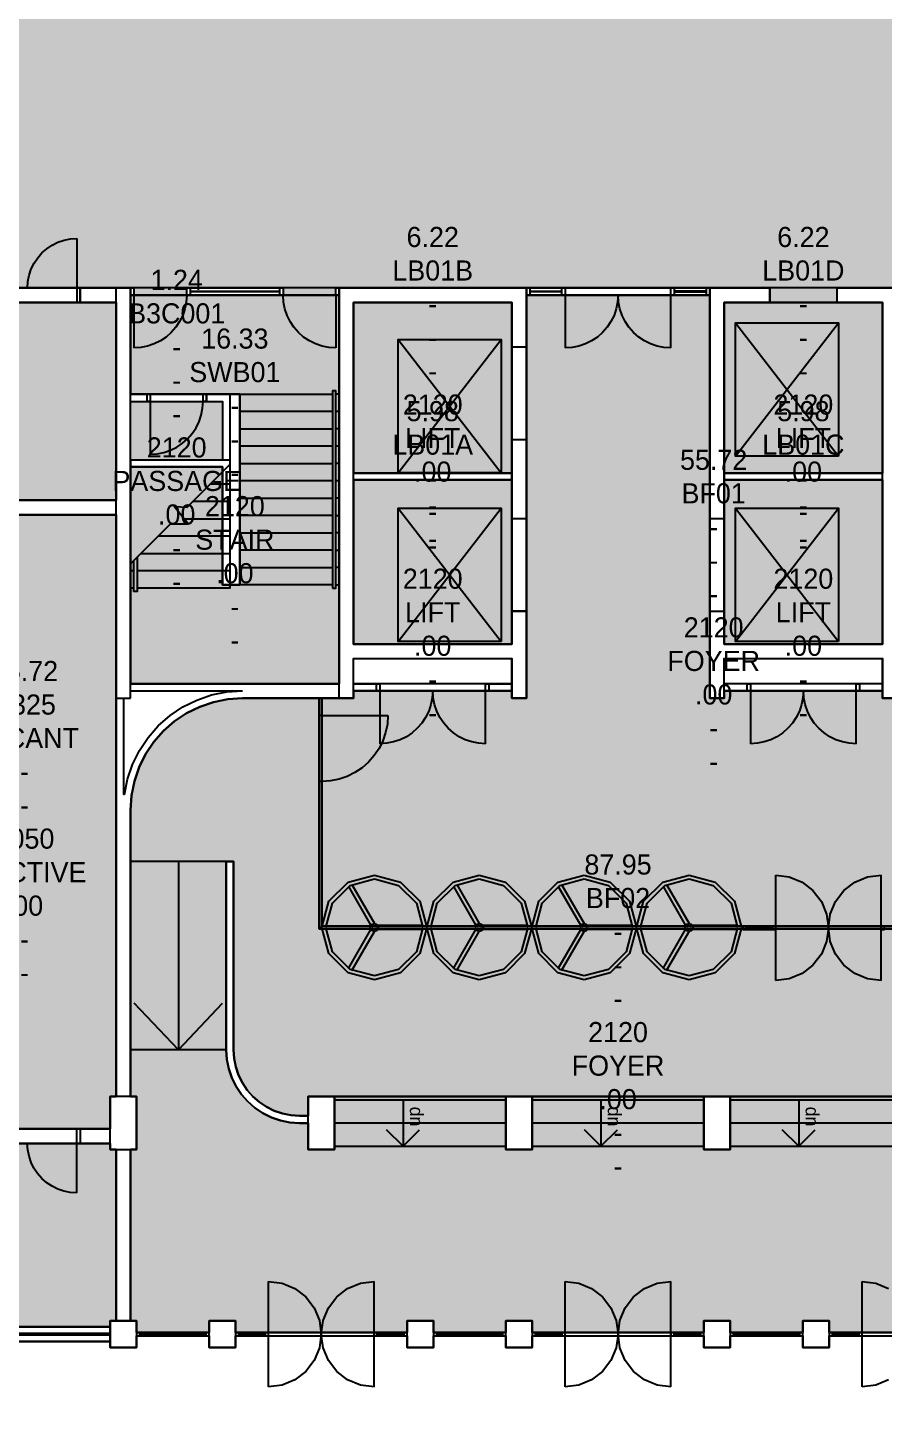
# Model space of a CAD drawing. Extents: x 301721 to 487446, y -38404 to 51035.
# Drawn here: x 357216 to 370196, y -16156 to 4673 of the extents above; entities that cross this region are included whole.
import ezdxf

# ---------------------------------------------------------------- set-up
doc = ezdxf.new("R2010")
doc.units = 0
doc.header["$MEASUREMENT"] = 0
for name, color, linetype in [('BL', 8, 'CONTINUOUS'), ('DR', 8, 'CONTINUOUS'), ('GROS$', 1, 'CONTINUOUS'), ('HL-TMP', 7, 'CONTINUOUS'), ('RM', 4, 'CONTINUOUS'), ('RM$', 5, 'CONTINUOUS'), ('RM$TXT', 5, 'CONTINUOUS'), ('WA', 6, 'CONTINUOUS'), ('WA_EXT', 7, 'CONTINUOUS'), ('WN', 4, 'CONTINUOUS')]:
    doc.layers.add(name, color=color, linetype=linetype)

msp = doc.modelspace()

# ---------------------------------------------------------------- hatches: boundary and pattern name
at = {"layer": 'HL-TMP', "linetype": 'Continuous', "true_color": 0x666666}
h = msp.add_hatch(color=251, dxfattribs=at)
h.paths.add_polyline_path([(370751, -8060), (373561, -8060), (373561, -8220), (373671, -8220), (373671, -9120), (373561, -9120), (373561, -11535), (370751, -11535)], flags=0)
h.paths.add_polyline_path([(355561, -2495), (358561, -2495), (358561, 505), (356416, 505), (355871, 505), (355871, -135), (355781, -135), (355781, -1695), (355561, -1695), (355561, -135), (355471, -135), (355471, 505), (352781, 505), (352781, -2275), (354761, -2275), (354761, -2495), (352781, -2495), (352781, -5495), (352561, -5495), (352561, -2495), (349871, -2495), (349871, -5495), (349691, -5495), (349691, -9025), (355561, -9025), (355561, -5495), (355471, -5495), (355471, -4635), (355561, -4635)], flags=0)
h.paths.add_polyline_path([(352561, 505), (349871, 505), (349871, -2275), (352561, -2275)], flags=0)
h.paths.add_polyline_path([(358561, -2715), (355781, -2715), (355781, -4635), (355871, -4635), (355871, -5495), (355781, -5495), (355781, -11535), (355871, -11535), (355871, -12025), (358471, -12025), (358471, -11535), (358561, -11535)], flags=0)
h.paths.add_polyline_path([(355561, -9245), (349691, -9245), (349691, -11235), (349871, -11235), (349871, -12025), (352471, -12025), (352471, -11535), (352871, -11535), (352871, -12025), (355471, -12025), (355471, -11535), (355561, -11535)], flags=0)
h.paths.add_polyline_path([(358561, -12335), (358471, -12335), (358471, -12245), (355871, -12245), (355871, -12335), (355471, -12335), (355471, -12245), (352871, -12245), (352871, -12335), (352471, -12335), (352471, -12245), (349871, -12245), (349871, -12335), (349671, -12335), (349671, -14935), (349871, -14935), (349871, -15035), (353971, -15035), (353971, -14935), (354371, -14935), (354371, -15025), (355471, -15025), (355471, -14935), (355871, -14935), (355871, -15025), (358471, -15025), (358471, -14935), (358561, -14935)], flags=0)
h.paths.add_polyline_path([(376471, 505), (373781, 505), (373781, -5770), (376503, -5770), (376503, -5495), (376471, -5495)], flags=0)
h.paths.add_polyline_path([(379561, 505), (376871, 505), (376871, -135), (376581, -135), (376581, -4635), (376871, -4635), (376871, -5265), (379561, -5265)], flags=0)
h.paths.add_polyline_path([(379471, -11535), (379561, -11535), (379561, -9105), (378130, -9105), (376871, -9676), (376871, -11535), (376871, -12335), (376781, -12335), (376781, -14935), (376871, -14935), (376871, -15025), (377971, -15025), (377971, -14935), (378371, -14935), (378371, -15025), (379561, -15025), (379561, -12335), (379471, -12335)], flags=0)
h.paths.add_polyline_path([(376561, -12335), (376471, -12335), (376471, -11645), (373871, -11645), (373871, -12335), (373781, -12335), (373781, -14935), (373871, -14935), (373871, -15025), (376471, -15025), (376471, -14935), (376561, -14935)], flags=0)
h.paths.add_polyline_path([(382651, -12335), (382471, -12335), (382471, -11235), (382651, -11235), (382651, -9225), (379781, -9225), (379781, -11535), (379871, -11535), (379871, -12335), (379781, -12335), (379781, -15025), (382471, -15025), (382471, -14935), (382651, -14935)], flags=0)
h.paths.add_polyline_path([(361941, 615), (358781, 615), (358781, -885), (360436, -885), (360436, -3775), (360176, -3775), (360176, -1985), (358781, -1985), (358781, -5275), (361941, -5275)], flags=0)
h.paths.add_polyline_path([(373561, -995), (372166, -995), (372166, -1885), (372056, -1885), (372056, -3825), (371906, -3825), (371906, -885), (372056, -885), (373561, -885), (373561, 615), (370401, 615), (370401, -5275), (373561, -5275)], flags=0)
h.paths.add_polyline_path([(446162, 40565), (446162, 37066), (446363, 37412), (446623, 37262), (446646, 37221), (449971, 37221), (449971, 40565)], flags=0)
h.paths.add_polyline_path([(438501, 31345), (437721, 30565), (437721, 28565), (439971, 28565), (439971, 28752), (440571, 28752), (440571, 28565), (446162, 28565), (446162, 46165), (440371, 46165), (440371, 43834), (440571, 43488), (440571, 43364), (444712, 43364), (444712, 31345)], flags=0)
h.paths.add_polyline_path([(358781, -995), (360176, -995), (360176, -1885), (358781, -1885), (358781, -995)], flags=0)
h.paths.add_polyline_path([(334056, 3698), (334158, 3800), (333357, 4602), (333254, 4499), (333249, 4505), (331921, 4505), (331921, 2775), (333867, 2775), (334629, 2775), (334629, 3415), (334339, 3415)], flags=0)
at = {"layer": 'HL-TMP', "linetype": 'Continuous', "true_color": 0xcc3446}
msp.add_hatch(color=242, dxfattribs=at).paths.add_polyline_path([(397291, 34410), (397291, 38665), (393703, 38665), (393703, 38415), (393703, 38165), (391871, 38165), (391871, 38415), (391871, 38665), (391471, 38665), (391471, 39065), (391571, 39065), (391571, 40765), (340771, 40765), (340771, 39065), (340871, 39065), (340871, 38665), (340471, 38665), (340471, 38415), (340471, 38165), (338640, 38165), (338640, 38415), (338640, 38665), (333371, 38665), (332971, 38665), (332971, 39065), (333071, 39065), (333071, 40765), (331021, 40765), (331021, 40615), (331921, 40615), (331921, 40115), (331021, 40115), (331021, 39115), (331921, 39115), (331921, 38615), (331021, 38615), (331021, 35790), (331021, 34665), (331921, 34665), (331921, 34065), (326921, 34065), (326921, 34445), (324246, 34445), (319971, 34445), (319971, 34065), (319371, 34065), (319371, 34445), (318942, 34445), (316871, 34445), (316871, 10615), (317696, 10615), (317696, 10395), (318596, 10395), (318596, 10615), (319421, 10615), (320321, 10615), (324287, 10615), (331021, 10615), (331921, 10615), (331921, 10565), (332971, 10565), (333371, 10565), (337671, 10565), (340471, 10565), (340871, 10565), (340871, 10165), (340691, 10165), (340691, 7565), (340871, 7565), (340871, 7165), (340691, 7165), (340691, 5885), (341971, 5885), (341971, 6065), (342771, 6065), (342771, 5616), (342882, 5623), (342991, 5645), (343096, 5680), (343196, 5729), (343289, 5791), (343372, 5864), (343445, 5948), (343507, 6040), (343556, 6140), (343592, 6245), (343614, 6354), (343621, 6473), (343621, 6765), (343471, 6765), (343471, 7565), (343621, 7565), (343621, 9457), (343614, 9576), (343592, 9685), (343556, 9790), (343507, 9890), (343445, 9982), (343372, 10066), (343289, 10139), (343196, 10201), (343096, 10250), (342999, 10283), (342771, 10313), (342771, 10565), (343056, 10528), (343192, 10481), (343321, 10418), (343441, 10338), (343549, 10243), (343644, 10135), (343724, 10015), (343788, 9886), (343834, 9750), (343862, 9609), (343871, 9465), (343871, 6465), (343862, 6322), (343834, 6180), (343788, 6044), (343724, 5915), (343644, 5795), (343549, 5687), (343441, 5592), (343321, 5512), (343192, 5449), (343056, 5403), (342915, 5375), (342771, 5365), (342771, 3065), (342771, 2665), (342771, 65), (342771, -1835), (342771, -2935), (342771, -4835), (342771, -5335), (342771, -5385), (342771, -6885), (342771, -6935), (342771, -7435), (342771, -7835), (342771, -10435), (342771, -10835), (342771, -11535), (343471, -11535), (343871, -11535), (343871, -12335), (343871, -12857), (343871, -13607), (343871, -14357), (343871, -14407), (343871, -14878), (343887, -14878), (343887, -14935), (344114, -14935), (344114, -14885), (349214, -14885), (349471, -14935), (349471, -12335), (349471, -11235), (349471, -10885), (349471, -10135), (349471, -10135), (349471, -10135), (349471, -10135), (349471, -9385), (349471, -9335), (349471, -7239), (349471, -6489), (349471, -5739), (349471, -5689), (349471, -5495), (349471, 725), (349871, 725), (350466, 725), (351216, 725), (351216, 725), (351216, 725), (351216, 725), (351966, 725), (352016, 725), (352561, 725), (352781, 725), (353376, 725), (354126, 725), (354876, 725), (354926, 725), (355471, 725), (355871, 725), (356466, 725), (357216, 725), (357407, 725), (357902, 725), (357966, 725), (358016, 725), (358561, 725), (358781, 725), (358831, 725), (358831, 615), (359631, 615), (359631, 725), (359681, 725), (361041, 725), (361091, 725), (361091, 615), (361891, 615), (361891, 725), (361941, 725), (364781, 725), (364831, 725), (365321, 725), (365371, 725), (366971, 725), (367021, 725), (367511, 725), (367561, 725), (368471, 725), (368471, 505), (369491, 505), (369491, 725), (370401, 725), (370451, 725), (370451, 615), (371251, 615), (371251, 725), (371301, 725), (372661, 725), (372711, 725), (372711, 615), (373511, 615), (373511, 725), (373561, 725), (373781, 725), (374326, 725), (374376, 725), (374376, 505), (375876, 505), (375876, 725), (375926, 725), (376471, 725), (376871, 725), (377416, 725), (377466, 725), (377466, 505), (378966, 505), (378966, 725), (379016, 725), (379561, 725), (379781, 725), (380676, 725), (380676, 615), (380726, 615), (380726, 505), (381526, 505), (381526, 615), (381576, 725), (382471, 725), (382871, 725), (382871, -5495), (382871, -7330), (382871, -7775), (382401, -7775), (380901, -7775), (379781, -7775), (379671, -7775), (379671, -7825), (379561, -7825), (379561, -8625), (379671, -8625), (379781, -8675), (379781, -8995), (379781, -9105), (379831, -9105), (379831, -9225), (380631, -9225), (380631, -9215), (380631, -9105), (380681, -8995), (382871, -8995), (382871, -11235), (382871, -12335), (382871, -14935), (382887, -14935), (383114, -14935), (383114, -14885), (388214, -14885), (388471, -14935), (388871, -14935), (388871, -15025), (390281, -15025), (390281, -16435), (390371, -16435), (390371, -16525), (392971, -16525), (392971, -16435), (393371, -16435), (393371, -16525), (395971, -16525), (395971, -16435), (396371, -16435), (396371, -16525), (398971, -16525), (398971, -16435), (399371, -16435), (399371, -16525), (401971, -16525), (401971, -16435), (402371, -16435), (402371, -16525), (404971, -16525), (404971, -16435), (405371, -16435), (405371, -16525), (407971, -16525), (407971, -16435), (408371, -16435), (408371, -16525), (410971, -16525), (410971, -16435), (411371, -16435), (411371, -16525), (413971, -16525), (413971, -16435), (414061, -16435), (414061, -15025), (415471, -15025), (415471, -14935), (415561, -14935), (415561, -12335), (415471, -12335), (415471, -11935), (415561, -4835), (415471, -4835), (415471, -4435), (415561, -4435), (415561, -1835), (415471, -1835), (415471, -1435), (415561, -1435), (415561, 4165), (415471, 4165), (415471, 4565), (415561, 4565), (415561, 10165), (415471, 10165), (415471, 10565), (415561, 10565), (415561, 16165), (415471, 16165), (415471, 16565), (415471, 16840), (415471, 18965), (412561, 18965), (412561, 22115), (412021, 22115), (412021, 22615), (412561, 22615), (412561, 23123), (412561, 28115), (412021, 28115), (412021, 28615), (412511, 28615), (412511, 30565), (412511, 34165), (412321, 34165), (405421, 34165), (400751, 34165), (400751, 28615), (401321, 28615), (401321, 28115), (400421, 28115), (400421, 28310), (396196, 28310), (396146, 28310), (396146, 28420), (395396, 28420), (394646, 28420), (394646, 28310), (394596, 28310), (390371, 28310), (390371, 28165), (389571, 28165), (389571, 28565), (390007, 28565), (390007, 31837), (391471, 31837), (391471, 32182), (391616, 32182), (391616, 34165), (391471, 34165), (391471, 34565), (391871, 34565), (391871, 34275), (394932, 34275), (395121, 34275), (395121, 34565), (395721, 34565), (395721, 34275), (397291, 34275), (397291, 34431)], flags=16)
at = {"layer": 'HL-TMP', "linetype": 'Continuous', "true_color": 0x333333}
h = msp.add_hatch(color=250, dxfattribs=at)
h.paths.add_polyline_path([(340471, 6150), (333221, 6150), (333221, 5182), (333371, 5182), (333537, 4782), (333435, 4680), (334236, 3878), (334339, 3981), (334739, 3815), (334739, 2775), (339104, 2775), (339104, 3815), (339504, 3981), (339607, 3878), (340408, 4680), (340306, 4782), (340471, 5182)], flags=0)
h.paths.add_polyline_path([(373561, -5495), (370181, -5495), (370181, -5385), (367781, -5385), (367781, -5495), (367561, -5495), (367561, 615), (364781, 615), (364781, -4175), (364781, -5495), (364561, -5495), (364561, -5385), (362161, -5385), (362161, -5495), (361681, -5495), (361681, -8950), (370661, -8950), (370661, -7970), (373561, -7970)], flags=0)
h.paths.add_polyline_path([(370661, -8993), (361641, -8993), (361641, -8970), (361641, -5495), (360476, -5495), (360255, -5509), (360038, -5553), (359828, -5624), (359629, -5722), (359445, -5845), (359278, -5991), (359132, -6158), (359008, -6342), (358910, -6541), (358839, -6751), (358796, -6969), (358781, -7190), (358781, -11535), (358871, -11535), (358871, -12335), (358781, -12335), (358781, -14935), (358871, -14935), (358871, -15110), (359971, -15110), (359971, -14935), (360371, -14935), (360371, -15110), (362971, -15110), (362971, -14935), (363371, -14935), (363371, -15110), (364471, -15110), (364471, -14935), (364871, -14935), (364871, -15110), (367471, -15110), (367471, -14935), (367871, -14935), (367871, -15110), (368971, -15110), (368971, -14935), (369371, -14935), (369371, -15110), (371971, -15110), (371971, -14935), (372371, -14935), (372371, -15110), (373471, -15110), (373471, -14935), (373561, -14935), (373561, -12335), (370471, -12335), (370471, -11535), (367871, -11535), (367871, -12335), (367471, -12335), (367471, -11535), (364871, -11535), (364871, -12335), (364471, -12335), (364471, -11535), (361871, -11535), (361871, -12335), (361471, -12335), (361471, -11935), (361341, -11935), (361196, -11925), (361054, -11897), (360917, -11850), (360786, -11786), (360666, -11705), (360556, -11610), (360461, -11501), (360380, -11380), (360316, -11250), (360269, -11112), (360241, -10970), (360231, -10825), (360231, -7970), (360341, -7970), (360341, -10825), (360350, -10955), (360375, -11084), (360418, -11208), (360475, -11325), (360548, -11434), (360634, -11532), (360733, -11618), (360841, -11691), (360959, -11749), (361083, -11791), (361211, -11816), (361341, -11825), (361471, -11825), (361471, -11535), (370471, -11535), (370661, -11535)], flags=0)
h.paths.add_polyline_path([(382651, -5495), (380831, -5495), (379856, -5495), (376613, -5495), (376613, -5880), (373781, -5880), (373781, -6834), (376777, -6834), (376777, -6884), (373781, -6884), (373781, -7970), (376777, -7970), (376777, -8020), (373781, -8020), (373781, -11535), (376761, -11535), (376761, -9605), (378106, -8995), (379561, -8995), (379561, -7775), (379561, -7545), (382651, -7545)], flags=0)
at = {"layer": 'HL-TMP', "linetype": 'Continuous', "true_color": 0xcccccc}
h = msp.add_hatch(color=254, dxfattribs=at)
h.paths.add_polyline_path([(341951, -11535), (342551, -11535), (342551, -10835), (341971, -10835), (341971, -10680), (338760, -10680), (338760, -8156), (338760, -6485), (328521, -6485), (328521, -5785), (331811, -5785), (331811, -4885), (331021, -4885), (331021, -4385), (331811, -4385), (331811, -2385), (331811, -1885), (331021, -1885), (331021, -1385), (331811, -1385), (331811, 4115), (331021, 4115), (331021, 4505), (328028, 4505), (320321, 4505), (320321, 4115), (319641, 4115), (319641, 1684), (319641, -1385), (320321, -1385), (320321, -1885), (319641, -1885), (319641, -4385), (320321, -4385), (320321, -4885), (319641, -4885), (319641, -5785), (322821, -5785), (322821, -6395), (324371, -6395), (324371, -8530), (324371, -13415), (326147, -13415), (327371, -13415), (327371, -16415), (329971, -16415), (330371, -16435), (330371, -12335), (329971, -12335), (329971, -11935), (330371, -11935), (330371, -16415), (332971, -16415), (333371, -16435), (333371, -16415), (335971, -16415), (336371, -16435), (336371, -16415), (338760, -16415), (338760, -14878), (338850, -14878), (338850, -16415), (338971, -16415), (339371, -16435), (339371, -16415), (341951, -16415)], flags=0)
h.paths.add_polyline_path([(364561, -2185), (362161, -2185), (362161, -4675), (364561, -4675), (364561, -4175)], flags=0)
h.paths.add_polyline_path([(364561, 505), (362161, 505), (362161, -2085), (364561, -2085)], flags=0)
h.paths.add_polyline_path([(370181, -2185), (367781, -2185), (367781, -4675), (370181, -4675)], flags=0)
h.paths.add_polyline_path([(370181, 505), (368471, 505), (367781, 505), (367781, -2085), (370181, -2085)], flags=0)

# ---------------------------------------------------------------- linework, layer by layer
at = {"layer": 'BL'}
for p, q in [((367951, 195), (369513, -1826)), ((367951, -1826), (369513, 195)), ((362838, -57), (364400, -2079)), ((362838, -2079), (364400, -57)), ((360436, -885), (361841, -885)), ((361941, -885), (361891, -885)), ((361841, -1148), (360436, -1148)), ((361941, -1148), (361891, -1148)), ((360436, -1410), (361841, -1410)), ((361941, -1410), (361891, -1410)), ((361841, -1673), (360436, -1673)), ((361941, -1673), (361891, -1673)), ((359640, -2597), (360286, -1951)), ((360436, -1936), (361841, -1936)), ((361941, -1936), (361891, -1936)), ((360286, -2248), (359989, -2248)), ((361841, -2198), (360436, -2198)), ((361941, -2198), (361891, -2198)), ((360436, -2461), (361841, -2461)), ((361941, -2461), (361891, -2461)), ((359652, -2850), (359442, -2590)), ((359442, -2590), (359640, -2597)), ((360286, -2511), (359726, -2511)), ((362838, -2615), (364400, -4637)), ((362838, -4637), (364400, -2615)), ((367951, -2615), (369513, -4637)), ((367951, -4637), (369513, -2615)), ((358781, -3456), (359387, -2850)), ((359387, -2850), (359652, -2850)), ((359590, -2774), (360286, -2774)), ((361841, -2724), (360436, -2724)), ((361891, -2724), (361941, -2724)), ((360286, -3037), (359200, -3037)), ((360436, -2987), (361841, -2987)), ((361941, -2987), (361891, -2987)), ((358938, -3299), (360286, -3299)), ((361841, -3249), (360436, -3249)), ((361891, -3249), (361941, -3249)), ((360436, -3512), (361841, -3512)), ((361941, -3512), (361891, -3512)), ((358831, -3562), (358781, -3562)), ((360286, -3562), (358881, -3562)), ((358831, -3825), (358781, -3825)), ((361841, -3775), (360436, -3775)), ((361891, -3775), (361941, -3775)), ((360341, -7970), (358781, -7970)), ((359506, -7970), (359506, -10825)), ((359506, -10825), (358836, -10116)), ((359506, -10825), (360176, -10116)), ((360231, -10825), (358781, -10825)), ((361871, -11585), (364471, -11585)), ((362911, -11599), (362911, -12287)), ((364871, -11585), (367471, -11585)), ((365911, -11599), (365911, -12287)), ((367871, -11585), (370471, -11585)), ((368911, -11599), (368911, -12287)), ((364471, -11935), (361871, -11935)), ((362911, -12287), (362661, -12037)), ((362911, -12287), (363161, -12037)), ((367471, -11935), (364871, -11935)), ((365911, -12287), (365661, -12037)), ((365911, -12287), (366161, -12037)), ((370471, -11935), (367871, -11935)), ((368911, -12287), (368661, -12037)), ((368911, -12287), (369161, -12037)), ((361871, -12285), (364471, -12285)), ((364871, -12285), (367471, -12285)), ((367871, -12285), (370471, -12285))]:
    msp.add_line(p, q, dxfattribs=at)
for points in [[(369513, -1826), (367951, -1826), (367951, 195), (369513, 195), (369513, -1826)], [(364400, -2079), (362838, -2079), (362838, -57), (364400, -57), (364400, -2079)], [(360286, -3775), (360436, -3775), (360436, -885), (360286, -885), (360286, -3775)], [(361841, -3825), (361891, -3825), (361891, -835), (361841, -835), (361841, -3825)], [(364400, -4637), (362838, -4637), (362838, -2615), (364400, -2615), (364400, -4637)], [(369513, -4637), (367951, -4637), (367951, -2615), (369513, -2615), (369513, -4637)], [(358881, -3356), (358881, -3875), (358831, -3875), (358831, -3406)], [(360286, -3775), (360286, -3825), (358881, -3825)]]:
    msp.add_lwpolyline(points, dxfattribs=at)
at = {"layer": 'DR'}
for p, q in [((357772, 1450), (357868, 1469)), ((357868, 1469), (357966, 1475)), ((357966, 1475), (357966, 725)), ((357371, 1182), (357436, 1255)), ((357436, 1255), (357510, 1320)), ((357510, 1320), (357591, 1375)), ((357591, 1375), (357679, 1418)), ((357679, 1418), (357772, 1450)), ((357273, 1012), (357317, 1100)), ((357317, 1100), (357371, 1182)), ((357223, 823), (357242, 919)), ((357242, 919), (357273, 1012)), ((357216, 725), (357223, 823)), ((361041, 615), (361041, 670)), ((358831, 615), (358831, -185)), ((359625, 511), (359604, 408)), ((359631, 615), (359625, 511)), ((361098, 511), (361091, 615)), ((361119, 408), (361098, 511)), ((361891, 615), (361891, -185)), ((365371, 615), (365371, -185)), ((366165, 511), (366144, 408)), ((366171, 615), (366165, 511)), ((366178, 511), (366171, 615)), ((366199, 408), (366178, 511)), ((366971, -185), (366971, 615)), ((359524, 215), (359466, 128)), ((359570, 309), (359524, 215)), ((359604, 408), (359570, 309)), ((361152, 309), (361119, 408)), ((361199, 215), (361152, 309)), ((361257, 128), (361199, 215)), ((366064, 215), (366006, 128)), ((366110, 309), (366064, 215)), ((366144, 408), (366110, 309)), ((366232, 309), (366199, 408)), ((366279, 215), (366232, 309)), ((366337, 128), (366279, 215)), ((359397, 49), (359318, -20)), ((359466, 128), (359397, 49)), ((361326, 49), (361257, 128)), ((361404, -20), (361326, 49)), ((365937, 49), (365858, -20)), ((366006, 128), (365937, 49)), ((366406, 49), (366337, 128)), ((366484, -20), (366406, 49)), ((358936, -178), (358831, -185)), ((359038, -158), (358936, -178)), ((359138, -124), (359038, -158)), ((359231, -78), (359138, -124)), ((359318, -20), (359231, -78)), ((361491, -78), (361404, -20)), ((361585, -124), (361491, -78)), ((361684, -158), (361585, -124)), ((361787, -178), (361684, -158)), ((361891, -185), (361787, -178)), ((365476, -178), (365371, -185)), ((365578, -158), (365476, -178)), ((365678, -124), (365578, -158)), ((365771, -78), (365678, -124)), ((365858, -20), (365771, -78)), ((366571, -78), (366484, -20)), ((366665, -124), (366571, -78)), ((366764, -158), (366665, -124)), ((366867, -178), (366764, -158)), ((366971, -185), (366867, -178)), ((359079, -995), (359079, -1795)), ((359872, -1099), (359879, -995)), ((359818, -1301), (359852, -1202)), ((359852, -1202), (359872, -1099)), ((359714, -1482), (359772, -1395)), ((359772, -1395), (359818, -1301)), ((359479, -1688), (359566, -1630)), ((359566, -1630), (359645, -1561)), ((359645, -1561), (359714, -1482)), ((359079, -1795), (359183, -1788)), ((359183, -1788), (359286, -1768)), ((359286, -1768), (359385, -1734)), ((359385, -1734), (359479, -1688)), ((362561, -5385), (362561, -6185)), ((363361, -5385), (363355, -5489)), ((363368, -5489), (363361, -5385)), ((364161, -6185), (364161, -5385)), ((368181, -5385), (368181, -6185)), ((368981, -5385), (368975, -5489)), ((368988, -5489), (368981, -5385)), ((369781, -6185), (369781, -5385)), ((363334, -5592), (363300, -5691)), ((363355, -5489), (363334, -5592)), ((363389, -5592), (363368, -5489)), ((363422, -5691), (363389, -5592)), ((368954, -5592), (368920, -5691)), ((368975, -5489), (368954, -5592)), ((369009, -5592), (368988, -5489)), ((369042, -5691), (369009, -5592)), ((361681, -5757), (362681, -5757)), ((362681, -5757), (362673, -5887)), ((363254, -5785), (363196, -5872)), ((363300, -5691), (363254, -5785)), ((363469, -5785), (363422, -5691)), ((363527, -5872), (363469, -5785)), ((368874, -5785), (368816, -5872)), ((368920, -5691), (368874, -5785)), ((369089, -5785), (369042, -5691)), ((369147, -5872), (369089, -5785)), ((362647, -6015), (362605, -6139)), ((362673, -5887), (362647, -6015)), ((363048, -6020), (362961, -6078)), ((363127, -5951), (363048, -6020)), ((363196, -5872), (363127, -5951)), ((363596, -5951), (363527, -5872)), ((363674, -6020), (363596, -5951)), ((363761, -6078), (363674, -6020)), ((368668, -6020), (368581, -6078)), ((368747, -5951), (368668, -6020)), ((368816, -5872), (368747, -5951)), ((369216, -5951), (369147, -5872)), ((369294, -6020), (369216, -5951)), ((369381, -6078), (369294, -6020)), ((362605, -6139), (362547, -6257)), ((362666, -6178), (362561, -6185)), ((362768, -6158), (362666, -6178)), ((362868, -6124), (362768, -6158)), ((362961, -6078), (362868, -6124)), ((363855, -6124), (363761, -6078)), ((363954, -6158), (363855, -6124)), ((364057, -6178), (363954, -6158)), ((364161, -6185), (364057, -6178)), ((368286, -6178), (368181, -6185)), ((368388, -6158), (368286, -6178)), ((368488, -6124), (368388, -6158)), ((368581, -6078), (368488, -6124)), ((369475, -6124), (369381, -6078)), ((369574, -6158), (369475, -6124)), ((369677, -6178), (369574, -6158)), ((369781, -6185), (369677, -6178)), ((362475, -6365), (362388, -6464)), ((362547, -6257), (362475, -6365)), ((362181, -6623), (362064, -6680)), ((362290, -6550), (362181, -6623)), ((362388, -6464), (362290, -6550)), ((361812, -6748), (361681, -6757)), ((361940, -6722), (361812, -6748)), ((362064, -6680), (361940, -6722)), ((361788, -8572), (362079, -8281)), ((362079, -8281), (362476, -8175)), ((362109, -8333), (362476, -8235)), ((362135, -8319), (362476, -8910)), ((362476, -8175), (362874, -8281)), ((362476, -8235), (362844, -8333)), ((362874, -8281), (363165, -8572)), ((363378, -8572), (363669, -8281)), ((363669, -8281), (364067, -8175)), ((363699, -8333), (364067, -8235)), ((363725, -8319), (364067, -8910)), ((364067, -8175), (364464, -8281)), ((364067, -8235), (364434, -8333)), ((364464, -8281), (364755, -8572)), ((364968, -8572), (365259, -8281)), ((365259, -8281), (365657, -8175)), ((365289, -8333), (365657, -8235)), ((365316, -8319), (365657, -8910)), ((365657, -8175), (366054, -8281)), ((365657, -8235), (366024, -8333)), ((366054, -8281), (366345, -8572)), ((366559, -8572), (366850, -8281)), ((366850, -8281), (367247, -8175)), ((366880, -8333), (367247, -8235)), ((366906, -8319), (367247, -8910)), ((367247, -8175), (367645, -8281)), ((367247, -8235), (367615, -8333)), ((367645, -8281), (367936, -8572)), ((368561, -9775), (368561, -8175)), ((368561, -8175), (368768, -8202)), ((368768, -8202), (368961, -8282)), ((368961, -8282), (369127, -8409)), ((369596, -8409), (369761, -8282)), ((369761, -8282), (369954, -8202)), ((369954, -8202), (370161, -8175)), ((370161, -9775), (370161, -8175)), ((361840, -8602), (362109, -8333)), ((362083, -8349), (362425, -8940)), ((362844, -8333), (363113, -8602)), ((363430, -8602), (363699, -8333)), ((363674, -8349), (364015, -8940)), ((364434, -8333), (364703, -8602)), ((365020, -8602), (365289, -8333)), ((365264, -8349), (365605, -8940)), ((366024, -8333), (366293, -8602)), ((366611, -8602), (366880, -8333)), ((366854, -8349), (367195, -8940)), ((367615, -8333), (367884, -8602)), ((369127, -8409), (369254, -8575)), ((369469, -8575), (369596, -8409)), ((361681, -8970), (361788, -8572)), ((361741, -8970), (361840, -8602)), ((363113, -8602), (363211, -8970)), ((363165, -8572), (363272, -8970)), ((363272, -8970), (363378, -8572)), ((363332, -8970), (363430, -8602)), ((364703, -8602), (364802, -8970)), ((364755, -8572), (364862, -8970)), ((364862, -8970), (364968, -8572)), ((364922, -8970), (365020, -8602)), ((366293, -8602), (366392, -8970)), ((366345, -8572), (366452, -8970)), ((366452, -8970), (366559, -8572)), ((366512, -8970), (366611, -8602)), ((367884, -8602), (367982, -8970)), ((367936, -8572), (368042, -8970)), ((369254, -8575), (369334, -8768)), ((369389, -8768), (369469, -8575)), ((362416, -8970), (362425, -8940)), ((362425, -8940), (362446, -8918)), ((362442, -8970), (362446, -8953)), ((362446, -8918), (362476, -8910)), ((362446, -8953), (362459, -8940)), ((362459, -8940), (362476, -8935)), ((362476, -8910), (362506, -8918)), ((362476, -8935), (362494, -8940)), ((362494, -8940), (362506, -8953)), ((362506, -8918), (362528, -8940)), ((362506, -8953), (362511, -8970)), ((363211, -8940), (362528, -8940)), ((362528, -8940), (362536, -8970)), ((364007, -8970), (364015, -8940)), ((364015, -8940), (364037, -8918)), ((364032, -8970), (364037, -8953)), ((364037, -8918), (364067, -8910)), ((364037, -8953), (364049, -8940)), ((364049, -8940), (364067, -8935)), ((364067, -8910), (364097, -8918)), ((364067, -8935), (364084, -8940)), ((364084, -8940), (364097, -8953)), ((364097, -8918), (364119, -8940)), ((364097, -8953), (364101, -8970)), ((364801, -8940), (364119, -8940)), ((364119, -8940), (364127, -8970)), ((365597, -8970), (365605, -8940)), ((365605, -8940), (365627, -8918)), ((365622, -8970), (365627, -8953)), ((365627, -8918), (365657, -8910)), ((365627, -8953), (365640, -8940)), ((365640, -8940), (365657, -8935)), ((365657, -8910), (365687, -8918)), ((365657, -8935), (365674, -8940)), ((365674, -8940), (365687, -8953)), ((365687, -8918), (365709, -8940)), ((365687, -8953), (365692, -8970)), ((366391, -8940), (365709, -8940)), ((365709, -8940), (365717, -8970)), ((367187, -8970), (367195, -8940)), ((367195, -8940), (367217, -8918)), ((367212, -8970), (367217, -8953)), ((367217, -8918), (367247, -8910)), ((367217, -8953), (367230, -8940)), ((367230, -8940), (367247, -8935)), ((367247, -8910), (367277, -8918)), ((367247, -8935), (367264, -8940)), ((367264, -8940), (367277, -8953)), ((367277, -8918), (367299, -8940)), ((367277, -8953), (367282, -8970)), ((367981, -8940), (367299, -8940)), ((367299, -8940), (367307, -8970)), ((368511, -8950), (368111, -8950)), ((369334, -8768), (369361, -8975)), ((369361, -8975), (369389, -8768)), ((361788, -9367), (361681, -8970)), ((361840, -9337), (361741, -8970)), ((362083, -9591), (362425, -9000)), ((362135, -9621), (362476, -9030)), ((362425, -9000), (362416, -8970)), ((362446, -9022), (362425, -9000)), ((362446, -8987), (362442, -8970)), ((362459, -9000), (362446, -8987)), ((362476, -9030), (362446, -9022)), ((362476, -9005), (362459, -9000)), ((362494, -9000), (362476, -9005)), ((362506, -9022), (362476, -9030)), ((362506, -8987), (362494, -9000)), ((362511, -8970), (362506, -8987)), ((362528, -9000), (362506, -9022)), ((362511, -8970), (362511, -8970)), ((362536, -8970), (362528, -9000)), ((363211, -9000), (362528, -9000)), ((362536, -8970), (362536, -8970)), ((363211, -8970), (363113, -9337)), ((363272, -8970), (363165, -9367)), ((363211, -8970), (363211, -8970)), ((363378, -9367), (363272, -8970)), ((363272, -8970), (363272, -8970)), ((363430, -9337), (363332, -8970)), ((363674, -9591), (364015, -9000)), ((363725, -9621), (364067, -9030)), ((364015, -9000), (364007, -8970)), ((364037, -9022), (364015, -9000)), ((364037, -8987), (364032, -8970)), ((364049, -9000), (364037, -8987)), ((364067, -9030), (364037, -9022)), ((364067, -9005), (364049, -9000)), ((364084, -9000), (364067, -9005)), ((364097, -9022), (364067, -9030)), ((364097, -8987), (364084, -9000)), ((364101, -8970), (364097, -8987)), ((364119, -9000), (364097, -9022)), ((364101, -8970), (364101, -8970)), ((364127, -8970), (364119, -9000)), ((364801, -9000), (364119, -9000)), ((364127, -8970), (364127, -8970)), ((364802, -8970), (364703, -9337)), ((364862, -8970), (364755, -9367)), ((364802, -8970), (364802, -8970)), ((364968, -9367), (364862, -8970)), ((364862, -8970), (364862, -8970)), ((365020, -9337), (364922, -8970)), ((365264, -9591), (365605, -9000)), ((365316, -9621), (365657, -9030)), ((365605, -9000), (365597, -8970)), ((365627, -9022), (365605, -9000)), ((365627, -8987), (365622, -8970)), ((365640, -9000), (365627, -8987)), ((365657, -9030), (365627, -9022)), ((365657, -9005), (365640, -9000)), ((365674, -9000), (365657, -9005)), ((365687, -9022), (365657, -9030)), ((365687, -8987), (365674, -9000)), ((365692, -8970), (365687, -8987)), ((365709, -9000), (365687, -9022)), ((365692, -8970), (365692, -8970)), ((365717, -8970), (365709, -9000)), ((366391, -9000), (365709, -9000)), ((365717, -8970), (365717, -8970)), ((366392, -8970), (366293, -9337)), ((366452, -8970), (366345, -9367)), ((366392, -8970), (366392, -8970)), ((366559, -9367), (366452, -8970)), ((366452, -8970), (366452, -8970)), ((366611, -9337), (366512, -8970)), ((366854, -9591), (367195, -9000)), ((366906, -9621), (367247, -9030)), ((367195, -9000), (367187, -8970)), ((367217, -9022), (367195, -9000)), ((367217, -8987), (367212, -8970)), ((367230, -9000), (367217, -8987)), ((367247, -9030), (367217, -9022)), ((367247, -9005), (367230, -9000)), ((367264, -9000), (367247, -9005)), ((367277, -9022), (367247, -9030)), ((367277, -8987), (367264, -9000)), ((367282, -8970), (367277, -8987)), ((367299, -9000), (367277, -9022)), ((367282, -8970), (367282, -8970)), ((367307, -8970), (367299, -9000)), ((367981, -9000), (367299, -9000)), ((367307, -8970), (367307, -8970)), ((367982, -8970), (367884, -9337)), ((368042, -8970), (367936, -9367)), ((367982, -8970), (367982, -8970)), ((368042, -8970), (368042, -8970)), ((368511, -8970), (368111, -8970)), ((368111, -8980), (368511, -8980)), ((368111, -9000), (368511, -9000)), ((369361, -8975), (369334, -9182)), ((369389, -9182), (369361, -8975)), ((362079, -9658), (361788, -9367)), ((362109, -9606), (361840, -9337)), ((363113, -9337), (362844, -9606)), ((363165, -9367), (362874, -9658)), ((363669, -9658), (363378, -9367)), ((363699, -9606), (363430, -9337)), ((364703, -9337), (364434, -9606)), ((364755, -9367), (364464, -9658)), ((365259, -9658), (364968, -9367)), ((365289, -9606), (365020, -9337)), ((366293, -9337), (366024, -9606)), ((366345, -9367), (366054, -9658)), ((366850, -9658), (366559, -9367)), ((366880, -9606), (366611, -9337)), ((367884, -9337), (367615, -9606)), ((367936, -9367), (367645, -9658)), ((369334, -9182), (369254, -9375)), ((369469, -9375), (369389, -9182)), ((369127, -9541), (368961, -9668)), ((369254, -9375), (369127, -9541)), ((369596, -9541), (369469, -9375)), ((369761, -9668), (369596, -9541)), ((362476, -9765), (362079, -9658)), ((362476, -9705), (362109, -9606)), ((362844, -9606), (362476, -9705)), ((362874, -9658), (362476, -9765)), ((364067, -9765), (363669, -9658)), ((364067, -9705), (363699, -9606)), ((364434, -9606), (364067, -9705)), ((364464, -9658), (364067, -9765)), ((365657, -9765), (365259, -9658)), ((365657, -9705), (365289, -9606)), ((366024, -9606), (365657, -9705)), ((366054, -9658), (365657, -9765)), ((367247, -9765), (366850, -9658)), ((367247, -9705), (366880, -9606)), ((367615, -9606), (367247, -9705)), ((367645, -9658), (367247, -9765)), ((368768, -9748), (368561, -9775)), ((368961, -9668), (368768, -9748)), ((369954, -9748), (369761, -9668)), ((370161, -9775), (369954, -9748)), ((357221, -12343), (357214, -12245)), ((357964, -12995), (357964, -12245)), ((357240, -12439), (357221, -12343)), ((357271, -12532), (357240, -12439)), ((357315, -12620), (357271, -12532)), ((357369, -12701), (357315, -12620)), ((357434, -12775), (357369, -12701)), ((357508, -12840), (357434, -12775)), ((357589, -12894), (357508, -12840)), ((357677, -12938), (357589, -12894)), ((357770, -12969), (357677, -12938)), ((357866, -12988), (357770, -12969)), ((357964, -12995), (357866, -12988)), ((360871, -15935), (360871, -14335)), ((360871, -14335), (361078, -14362)), ((361078, -14362), (361271, -14442)), ((362071, -14442), (362264, -14362)), ((362264, -14362), (362471, -14335)), ((362471, -15935), (362471, -14335)), ((365371, -15935), (365371, -14335)), ((365371, -14335), (365578, -14362)), ((365578, -14362), (365771, -14442)), ((366571, -14442), (366764, -14362)), ((366764, -14362), (366971, -14335)), ((366971, -15935), (366971, -14335)), ((369871, -15935), (369871, -14335)), ((369871, -14335), (370078, -14362)), ((370078, -14362), (370271, -14442)), ((361271, -14442), (361437, -14569)), ((361437, -14569), (361564, -14735)), ((361779, -14735), (361906, -14569)), ((361906, -14569), (362071, -14442)), ((365771, -14442), (365937, -14569)), ((365937, -14569), (366064, -14735)), ((366279, -14735), (366406, -14569)), ((366406, -14569), (366571, -14442)), ((361564, -14735), (361644, -14928)), ((361699, -14928), (361779, -14735)), ((366064, -14735), (366144, -14928)), ((366199, -14928), (366279, -14735)), ((361644, -14928), (361671, -15135)), ((361671, -15135), (361699, -14928)), ((366144, -14928), (366171, -15135)), ((366171, -15135), (366199, -14928)), ((361671, -15135), (361644, -15342)), ((361699, -15342), (361671, -15135)), ((366171, -15135), (366144, -15342)), ((366199, -15342), (366171, -15135)), ((361644, -15342), (361564, -15535)), ((361779, -15535), (361699, -15342)), ((366144, -15342), (366064, -15535)), ((366279, -15535), (366199, -15342)), ((361564, -15535), (361437, -15701)), ((361906, -15701), (361779, -15535)), ((366064, -15535), (365937, -15701)), ((366406, -15701), (366279, -15535)), ((361271, -15828), (361078, -15908)), ((361437, -15701), (361271, -15828)), ((362071, -15828), (361906, -15701)), ((362264, -15908), (362071, -15828)), ((365771, -15828), (365578, -15908)), ((365937, -15701), (365771, -15828)), ((366571, -15828), (366406, -15701)), ((366764, -15908), (366571, -15828)), ((370271, -15828), (370078, -15908)), ((361078, -15908), (360871, -15935)), ((362471, -15935), (362264, -15908)), ((365578, -15908), (365371, -15935)), ((366971, -15935), (366764, -15908)), ((370078, -15908), (369871, -15935))]:
    msp.add_line(p, q, dxfattribs=at)
for points in [[(358016, 505), (358016, 725), (357966, 725), (357966, 505), (358016, 505)], [(358781, 615), (358781, 725), (358831, 725), (358831, 615), (358781, 615)], [(359631, 615), (359631, 725), (359681, 725), (359681, 615), (359631, 615)], [(361041, 615), (361041, 725), (361091, 725), (361091, 615), (361041, 615)], [(361891, 615), (361891, 725), (361941, 725), (361941, 615), (361891, 615)], [(364831, 725), (364831, 615), (364781, 615), (364781, 725), (364831, 725)], [(365371, 725), (365371, 615), (365321, 615), (365321, 725), (365371, 725)], [(367021, 725), (367021, 615), (366971, 615), (366971, 725), (367021, 725)], [(367561, 725), (367561, 615), (367511, 615), (367511, 725), (367561, 725)], [(359029, -885), (359079, -885), (359079, -995), (359029, -995), (359029, -885)], [(359879, -885), (359929, -885), (359929, -995), (359879, -995), (359879, -885)], [(362561, -5275), (362561, -5385), (362511, -5385), (362511, -5275), (362561, -5275)], [(364211, -5275), (364211, -5385), (364161, -5385), (364161, -5275), (364211, -5275)], [(368181, -5275), (368181, -5385), (368131, -5385), (368131, -5275), (368181, -5275)], [(369831, -5275), (369831, -5385), (369781, -5385), (369781, -5275), (369831, -5275)], [(368111, -9000), (368111, -8950), (368061, -8950), (368061, -9000), (368111, -9000)], [(368561, -9000), (368561, -8950), (368511, -8950), (368511, -9000), (368561, -9000)], [(370211, -9000), (370211, -8950), (370161, -8950), (370161, -9000), (370211, -9000)], [(358014, -12025), (358014, -12245), (357964, -12245), (357964, -12025), (358014, -12025)]]:
    msp.add_lwpolyline(points, dxfattribs=at)
at = {"layer": 'GROS$', "linetype": 'Continuous', "flags": 128}
for points in [[(371971, -15110), (369371, -15110), (369371, -14935), (368971, -14935), (368971, -15110), (367871, -15110), (367871, -14935), (367471, -14935), (367471, -15110), (364871, -15110), (364871, -14935), (364471, -14935), (364471, -15110), (363371, -15110), (363371, -14935), (362971, -14935), (362971, -15110), (360371, -15110), (360371, -14935), (359971, -14935), (359971, -15110), (358871, -15110), (358871, -14935), (358781, -14935), (358781, -12335), (358871, -12335), (358871, -11535), (358781, -11535), (358781, -7190), (358796, -6969), (358839, -6751), (358910, -6541), (359008, -6342), (359132, -6158), (359278, -5991), (359445, -5845), (359629, -5722), (359828, -5624), (360038, -5553), (360255, -5509), (360476, -5495), (361641, -5495), (361681, -5495), (362161, -5495), (362161, -5385), (364561, -5385), (364561, -5275), (362161, -5275), (362161, -4895), (364561, -4895), (364561, -5275), (364561, -5495), (364781, -5495), (364781, -4175), (364561, -4175), (364561, -4675), (362161, -4675), (362161, -2185), (364561, -2185), (364561, -2085), (362161, -2085), (362161, 505), (364561, 505), (364561, -4175), (364781, -4175), (364781, 615), (364781, 725), (358781, 725), (358781, 615), (361941, 615), (361941, -5275), (358781, -5275), (358781, -995), (360176, -995), (360176, -1885), (358781, -1885), (358781, -1985), (360176, -1985), (360176, -3775), (360436, -3775), (360436, -885), (358781, -885), (358781, 615), (358781, 725), (358289, 725), (356416, 725)], [(370401, 725), (368471, 725), (368471, 505), (370181, 505), (370181, -2085), (367781, -2085), (367781, -2185), (370181, -2185), (370181, -4675), (367781, -4675), (367781, -2185), (367781, -2085), (367781, 505), (368471, 505), (368471, 725), (364781, 725), (364781, 615), (367561, 615), (367561, -5495), (367781, -5495), (367781, -5385), (370181, -5385), (370181, -5275), (367781, -5275), (367781, -4895), (370181, -4895), (370181, -5495), (373561, -5495)], [(356416, 505), (358561, 505), (358561, -2495), (355561, -2495)], [(355781, -2715), (358561, -2715), (358561, -11535), (358471, -11535), (358471, -12025), (355871, -12025)], [(370661, -8950), (361681, -8950), (361681, -5495), (361641, -5495), (361641, -8970), (361641, -8993), (370661, -8993)], [(370471, -11535), (361471, -11535), (361471, -11825), (361341, -11825), (361211, -11816), (361083, -11791), (360959, -11749), (360841, -11691), (360733, -11618), (360634, -11532), (360548, -11434), (360475, -11325), (360418, -11208), (360375, -11084), (360350, -10955), (360341, -10825), (360341, -7970), (360231, -7970), (360231, -10825), (360241, -10970), (360269, -11112), (360316, -11250), (360380, -11380), (360461, -11501), (360556, -11610), (360666, -11705), (360786, -11786), (360917, -11850), (361054, -11897), (361196, -11925), (361341, -11935), (361471, -11935), (361471, -12335), (361871, -12335), (361871, -11535), (364471, -11535), (364471, -12335), (364871, -12335), (364871, -11535), (367471, -11535), (367471, -12335), (367871, -12335), (367871, -11535), (370471, -11535)], [(355871, -12245), (358471, -12245), (358471, -12335), (358561, -12335), (358561, -14935), (358471, -14935), (358471, -15025), (355871, -15025)], [(355871, -15245), (358471, -15245), (358471, -15335), (358871, -15335), (358871, -15160), (359971, -15160), (359971, -15335), (360371, -15335), (360371, -15160), (362971, -15160), (362971, -15335), (363371, -15335), (363371, -15160), (364471, -15160), (364471, -15335), (364871, -15335), (364871, -15160), (367471, -15160), (367471, -15335), (367871, -15335), (367871, -15160), (368971, -15160), (368971, -15335), (369371, -15335), (369371, -15160), (371971, -15160)]]:
    msp.add_lwpolyline(points, dxfattribs=at)
at = {"layer": 'RM', "linetype": 'Continuous'}
msp.add_line((365371, 725), (366971, 725), dxfattribs=at)
at = {"layer": 'RM$', "linetype": 'Continuous', "flags": 128}
for points in [[(356466, 725), (357216, 725), (357216, 725), (357216, 725), (357216, 725), (357216, 725), (357216, 725), (357216, 725), (357216, 725), (357216, 725), (357216, 725), (357216, 725), (357216, 725), (357216, 725), (357216, 725), (357216, 725), (357407, 725), (357407, 725), (357407, 725), (357902, 725), (357902, 725), (357902, 725), (357902, 725), (357966, 725), (357966, 725), (358016, 725), (358561, 725), (358781, 725), (358831, 725), (358831, 615), (359631, 615), (359631, 725), (359681, 725), (361041, 725), (361091, 725), (361091, 615), (361891, 615), (361891, 725), (361941, 725), (364781, 725), (364831, 725), (365321, 725), (365371, 725), (366971, 725), (367021, 725), (367511, 725), (367561, 725), (368471, 725), (368471, 505), (369491, 505), (369491, 725), (370401, 725)], [(355561, -2495), (358561, -2495), (358561, 505), (356416, 505)], [(370661, -8993), (361641, -8993), (361641, -8970), (361641, -5495), (360476, -5495), (360255, -5509), (360038, -5553), (359828, -5624), (359629, -5722), (359445, -5845), (359278, -5991), (359132, -6158), (359008, -6342), (358910, -6541), (358839, -6751), (358796, -6969), (358781, -7190), (358781, -11535), (358871, -11535), (358871, -12335), (358781, -12335), (358781, -14935), (358871, -14935), (358871, -15110), (359971, -15110), (359971, -14935), (360371, -14935), (360371, -15110), (362971, -15110), (362971, -14935), (363371, -14935), (363371, -15110), (364471, -15110), (364471, -14935), (364871, -14935), (364871, -15110), (367471, -15110), (367471, -14935), (367871, -14935), (367871, -15110), (368971, -15110), (368971, -14935), (369371, -14935), (369371, -15110), (371971, -15110)], [(370471, -11535), (367871, -11535), (367871, -12335), (367471, -12335), (367471, -11535), (364871, -11535), (364871, -12335), (364471, -12335), (364471, -11535), (361871, -11535), (361871, -12335), (361471, -12335), (361471, -11935), (361341, -11935), (361196, -11925), (361054, -11897), (360917, -11850), (360786, -11786), (360666, -11705), (360556, -11610), (360461, -11501), (360380, -11380), (360316, -11250), (360269, -11112), (360241, -10970), (360231, -10825), (360231, -7970), (360341, -7970), (360341, -10825), (360350, -10955), (360375, -11084), (360418, -11208), (360475, -11325), (360548, -11434), (360634, -11532), (360733, -11618), (360841, -11691), (360959, -11749), (361083, -11791), (361211, -11816), (361341, -11825), (361471, -11825), (361471, -11535), (370471, -11535)], [(355871, -15025), (358471, -15025), (358471, -14935), (358561, -14935), (358561, -12335), (358471, -12335), (358471, -12245), (355871, -12245)]]:
    msp.add_lwpolyline(points, dxfattribs=at)
for points in [[(361941, 615), (358781, 615), (358781, -885), (360436, -885), (360436, -3775), (360176, -3775), (360176, -1985), (358781, -1985), (358781, -5275), (361941, -5275)], [(373561, -5495), (370181, -5495), (370181, -5385), (367781, -5385), (367781, -5495), (367561, -5495), (367561, 615), (364781, 615), (364781, -4175), (364781, -5495), (364561, -5495), (364561, -5385), (362161, -5385), (362161, -5495), (361681, -5495), (361681, -8950), (370661, -8950), (370661, -7970), (373561, -7970)], [(364561, 505), (362161, 505), (362161, -2085), (364561, -2085)], [(370181, 505), (368471, 505), (367781, 505), (367781, -2085), (370181, -2085)], [(358781, -995), (360176, -995), (360176, -1885), (358781, -1885), (358781, -995)], [(364561, -2185), (362161, -2185), (362161, -4675), (364561, -4675), (364561, -4175)], [(370181, -2185), (367781, -2185), (367781, -4675), (370181, -4675)], [(358561, -2715), (355781, -2715), (355781, -4635), (355871, -4635), (355871, -5495), (355781, -5495), (355781, -11535), (355871, -11535), (355871, -12025), (358471, -12025), (358471, -11535), (358561, -11535)]]:
    msp.add_lwpolyline(points, close=True, dxfattribs=at)
at = {"layer": 'WA', "linetype": 'Continuous'}
msp.add_line((358687, -6954), (358733, -6723), dxfattribs=at)
at = {"layer": 'WA_EXT'}
for p, q in [((358016, 725), (358016, 505)), ((358016, 725), (358561, 725)), ((358561, -5495), (358561, 725)), ((358781, 725), (358561, 725)), ((358561, 505), (358561, 725)), ((358781, -5495), (358781, 725)), ((361941, -5495), (361941, 725)), ((361941, 725), (364781, 725)), ((364781, -175), (364781, 725)), ((367561, 725), (368471, 725)), ((367561, -2775), (367561, 725)), ((368471, 725), (368471, 505)), ((369491, 505), (369491, 725)), ((369491, 725), (370401, 725)), ((358016, 505), (358561, 505)), ((362161, 505), (364561, 505)), ((362161, -4675), (362161, 505)), ((364561, -175), (364561, 505)), ((367781, 505), (368471, 505)), ((367781, -2775), (367781, 505)), ((369491, 505), (370181, 505)), ((370181, -4675), (370181, 505)), ((364781, -175), (364561, -175)), ((364561, -1575), (364561, -175)), ((358781, -885), (359029, -885)), ((358781, -995), (359029, -995)), ((359029, -995), (359029, -885)), ((359929, -885), (360286, -885)), ((359929, -995), (359929, -885)), ((359929, -995), (360176, -995)), ((360176, -995), (360176, -1885)), ((364561, -1575), (364781, -1575)), ((364561, -2775), (364561, -1575)), ((364781, -2775), (364781, -1575)), ((360286, -1885), (360176, -1885)), ((355561, -2495), (358561, -2495)), ((358561, -2715), (358561, -2495)), ((355781, -2715), (358561, -2715)), ((364781, -2775), (364561, -2775)), ((364561, -4175), (364561, -2775)), ((367781, -2775), (367561, -2775)), ((367781, -4175), (367781, -2775)), ((364561, -4675), (364561, -4175)), ((364561, -4175), (364781, -4175)), ((364781, -5495), (364781, -4175)), ((367561, -5495), (367561, -4175)), ((367561, -4175), (367781, -4175)), ((367781, -4675), (367781, -4175)), ((364561, -4675), (362161, -4675)), ((370181, -4675), (367781, -4675)), ((362161, -5495), (362161, -4895)), ((362161, -4895), (364561, -4895)), ((364561, -5495), (364561, -4895)), ((367781, -5495), (367781, -4895)), ((367781, -4895), (370181, -4895)), ((370181, -5495), (370181, -4895)), ((358781, -5275), (361941, -5275)), ((358781, -5385), (358781, -5275)), ((358781, -5385), (360476, -5385)), ((361941, -5495), (361941, -5275)), ((362161, -5275), (362561, -5275)), ((362161, -5385), (362161, -5275)), ((362161, -5385), (362561, -5385)), ((364161, -5275), (364561, -5275)), ((364161, -5385), (364561, -5385)), ((364561, -5385), (364561, -5275)), ((367781, -5385), (367781, -5275)), ((368181, -5275), (367781, -5275)), ((368181, -5385), (367781, -5385)), ((370181, -5275), (369781, -5275)), ((370181, -5385), (369781, -5385)), ((370181, -5385), (370181, -5275)), ((358561, -5495), (358781, -5495)), ((358561, -11535), (358561, -5495)), ((358561, -5495), (358671, -5495)), ((358671, -5495), (358671, -6954)), ((360476, -5495), (361941, -5495)), ((361941, -5495), (362161, -5495)), ((364561, -5495), (364781, -5495)), ((367781, -5495), (367561, -5495)), ((370401, -5495), (370181, -5495)), ((358781, -11535), (358781, -7190)), ((360231, -7970), (360231, -10825)), ((360231, -7970), (360341, -7970)), ((360341, -10825), (360341, -7970)), ((358871, -11535), (358471, -11535)), ((358471, -12335), (358471, -11535)), ((358781, -11535), (358561, -11535)), ((358871, -12335), (358871, -11535)), ((361871, -11535), (361471, -11535)), ((361471, -12335), (361471, -11535)), ((361871, -12335), (361871, -11535)), ((364871, -11535), (364471, -11535)), ((364471, -12335), (364471, -11535)), ((364871, -12335), (364871, -11535)), ((367871, -11535), (367471, -11535)), ((367471, -12335), (367471, -11535)), ((367871, -12335), (367871, -11535)), ((361471, -11825), (361341, -11825)), ((358471, -12025), (358014, -12025)), ((358014, -12025), (358014, -12245)), ((358471, -12245), (358471, -12025)), ((361471, -11935), (361341, -11935)), ((358471, -12245), (358014, -12245)), ((358471, -12335), (358871, -12335)), ((358561, -14935), (358561, -12335)), ((358561, -12335), (358781, -12335)), ((358781, -14935), (358781, -12335)), ((361471, -12335), (361871, -12335)), ((364471, -12335), (364871, -12335)), ((367471, -12335), (367871, -12335)), ((358781, -14935), (358561, -14935))]:
    msp.add_line(p, q, dxfattribs=at)
at = {"layer": 'WA_EXT', "linetype": 'Continuous'}
for p, q in [((358781, -1951), (358781, -995)), ((360009, -5446), (360241, -5400)), ((360241, -5400), (360476, -5385)), ((359574, -5627), (359786, -5522)), ((359629, -5722), (359828, -5624)), ((359786, -5522), (360009, -5446)), ((359828, -5624), (360038, -5553)), ((360038, -5553), (360255, -5509)), ((360255, -5509), (360476, -5495)), ((359200, -5914), (359378, -5758)), ((359378, -5758), (359574, -5627)), ((359445, -5845), (359629, -5722)), ((359044, -6091), (359200, -5914)), ((359132, -6158), (359278, -5991)), ((359278, -5991), (359445, -5845)), ((358913, -6287), (359044, -6091)), ((359008, -6342), (359132, -6158)), ((358809, -6499), (358913, -6287)), ((358910, -6541), (359008, -6342)), ((358733, -6723), (358809, -6499)), ((358839, -6751), (358910, -6541)), ((358796, -6969), (358839, -6751)), ((358687, -6954), (358671, -6954)), ((358781, -7190), (358796, -6969)), ((360241, -10970), (360231, -10825)), ((360350, -10955), (360341, -10825)), ((360269, -11112), (360241, -10970)), ((360375, -11084), (360350, -10955)), ((360316, -11250), (360269, -11112)), ((360418, -11208), (360375, -11084)), ((360475, -11325), (360418, -11208)), ((360380, -11380), (360316, -11250)), ((360461, -11501), (360380, -11380)), ((360548, -11434), (360475, -11325)), ((360634, -11532), (360548, -11434)), ((360556, -11610), (360461, -11501)), ((360666, -11705), (360556, -11610)), ((360733, -11618), (360634, -11532)), ((360841, -11691), (360733, -11618)), ((360786, -11786), (360666, -11705)), ((360917, -11850), (360786, -11786)), ((360959, -11749), (360841, -11691)), ((361054, -11897), (360917, -11850)), ((361083, -11791), (360959, -11749)), ((361211, -11816), (361083, -11791)), ((361341, -11825), (361211, -11816)), ((361196, -11925), (361054, -11897)), ((361341, -11935), (361196, -11925))]:
    msp.add_line(p, q, dxfattribs=at)
at = {"layer": 'WA_EXT'}
for points in [[(358871, -15335), (358471, -15335), (358471, -14935), (358871, -14935), (358871, -15335)], [(360371, -15335), (359971, -15335), (359971, -14935), (360371, -14935), (360371, -15335)], [(363371, -15335), (362971, -15335), (362971, -14935), (363371, -14935), (363371, -15335)], [(364871, -15335), (364471, -15335), (364471, -14935), (364871, -14935), (364871, -15335)], [(367871, -15335), (367471, -15335), (367471, -14935), (367871, -14935), (367871, -15335)], [(369371, -15335), (368971, -15335), (368971, -14935), (369371, -14935), (369371, -15335)]]:
    msp.add_lwpolyline(points, dxfattribs=at)
at = {"layer": 'WN'}
for p, q in [((361041, 725), (359681, 725)), ((359681, 675), (361041, 675)), ((361041, 665), (359681, 665)), ((364831, 725), (365321, 725)), ((364831, 675), (365321, 675)), ((365321, 665), (364831, 665)), ((367511, 725), (367021, 725)), ((367511, 675), (367021, 675)), ((367021, 665), (367511, 665)), ((359681, 615), (361041, 615)), ((365321, 615), (364831, 615)), ((367021, 615), (367511, 615)), ((361641, -5757), (361641, -5495)), ((361681, -5757), (361681, -5495)), ((361681, -5757), (361641, -5757)), ((361641, -8970), (361641, -6757)), ((361681, -6757), (361641, -6757)), ((361681, -8970), (361681, -6757)), ((361681, -8970), (361641, -8970)), ((358471, -15125), (355871, -15125)), ((355871, -15145), (358471, -15145)), ((359921, -15110), (358921, -15110)), ((359921, -15130), (358921, -15130)), ((358921, -15140), (359921, -15140)), ((358921, -15160), (359921, -15160)), ((360821, -15110), (360421, -15110)), ((360821, -15130), (360421, -15130)), ((360421, -15140), (360821, -15140)), ((360421, -15160), (360821, -15160)), ((362921, -15110), (362521, -15110)), ((362921, -15130), (362521, -15130)), ((362521, -15140), (362921, -15140)), ((362521, -15160), (362921, -15160)), ((364421, -15110), (363421, -15110)), ((364421, -15130), (363421, -15130)), ((363421, -15140), (364421, -15140)), ((363421, -15160), (364421, -15160)), ((365321, -15110), (364921, -15110)), ((365321, -15130), (364921, -15130)), ((364921, -15140), (365321, -15140)), ((364921, -15160), (365321, -15160)), ((367421, -15110), (367021, -15110)), ((367421, -15130), (367021, -15130)), ((367021, -15140), (367421, -15140)), ((367021, -15160), (367421, -15160)), ((368921, -15110), (367921, -15110)), ((368921, -15130), (367921, -15130)), ((367921, -15140), (368921, -15140)), ((367921, -15160), (368921, -15160)), ((369821, -15110), (369421, -15110)), ((369821, -15130), (369421, -15130)), ((369421, -15140), (369821, -15140)), ((369421, -15160), (369821, -15160))]:
    msp.add_line(p, q, dxfattribs=at)
for points in [[(358471, -15245), (355871, -15245), (355871, -15025), (358471, -15025), (358471, -15245)], [(358921, -15160), (358921, -15110), (358871, -15110), (358871, -15160), (358921, -15160)], [(359971, -15160), (359971, -15110), (359921, -15110), (359921, -15160), (359971, -15160)], [(360421, -15160), (360421, -15110), (360371, -15110), (360371, -15160), (360421, -15160)], [(360871, -15160), (360871, -15110), (360821, -15110), (360821, -15160), (360871, -15160)], [(362521, -15160), (362521, -15110), (362471, -15110), (362471, -15160), (362521, -15160)], [(362971, -15160), (362971, -15110), (362921, -15110), (362921, -15160), (362971, -15160)], [(363421, -15160), (363421, -15110), (363371, -15110), (363371, -15160), (363421, -15160)], [(364471, -15160), (364471, -15110), (364421, -15110), (364421, -15160), (364471, -15160)], [(364921, -15160), (364921, -15110), (364871, -15110), (364871, -15160), (364921, -15160)], [(365371, -15160), (365371, -15110), (365321, -15110), (365321, -15160), (365371, -15160)], [(367021, -15160), (367021, -15110), (366971, -15110), (366971, -15160), (367021, -15160)], [(367471, -15160), (367471, -15110), (367421, -15110), (367421, -15160), (367471, -15160)], [(367921, -15160), (367921, -15110), (367871, -15110), (367871, -15160), (367921, -15160)], [(368971, -15160), (368971, -15110), (368921, -15110), (368921, -15160), (368971, -15160)], [(369421, -15160), (369421, -15110), (369371, -15110), (369371, -15160), (369421, -15160)], [(369871, -15160), (369871, -15110), (369821, -15110), (369821, -15160), (369871, -15160)]]:
    msp.add_lwpolyline(points, dxfattribs=at)

# ---------------------------------------------------------------- texts
at = {"layer": 'BL'}
for p in [(363169, -11985), (366169, -11985), (369169, -11985)]:
    msp.add_text('up', height=200.4, rotation=90, dxfattribs=at).set_placement(p)
at = {"layer": 'RM$TXT', "linetype": 'Continuous', "char_height": 304.8, "attachment_point": 8}
for s, insert in [('6.22^M^JLB01B^M^J-^M^J-^M^J-^M^J2120^M^JLIFT^M^J.00^M^J-^M^J-^M^J', (363361, -3228)), ('6.22^M^JLB01D^M^J-^M^J-^M^J-^M^J2120^M^JLIFT^M^J.00^M^J-^M^J-^M^J', (368981, -3228)), ('1.24^M^JB3C001^M^J-^M^J-^M^J-^M^J2120^M^JPASSAGE^M^J.00^M^J-^M^J-^M^J', (359479, -3878)), ('16.33^M^JSWB01^M^J-^M^J-^M^J-^M^J2120^M^JSTAIR^M^J.00^M^J-^M^J-^M^J', (360361, -4768)), ('5.98^M^JLB01A^M^J-^M^J-^M^J-^M^J2120^M^JLIFT^M^J.00^M^J-^M^J-^M^J', (363361, -5868)), ('5.98^M^JLB01C^M^J-^M^J-^M^J-^M^J2120^M^JLIFT^M^J.00^M^J-^M^J-^M^J', (368981, -5868)), ('55.72^M^JBF01^M^J-^M^J-^M^J-^M^J2120^M^JFOYER^M^J.00^M^J-^M^J-^M^J', (367621, -6606)), ('25.72^M^JB325^M^JVACANT^M^J-^M^J-^M^J1050^M^JINACTIVE^M^J.00^M^J-^M^J-^M^J', (357171, -9808)), ('87.95^M^JBF02^M^J-^M^J-^M^J-^M^J2120^M^JFOYER^M^J.00^M^J-^M^J-^M^J', (366171, -12741))]:
    msp.add_mtext(s, dxfattribs=dict(at, insert=insert))

doc.saveas('drawing.dxf')
